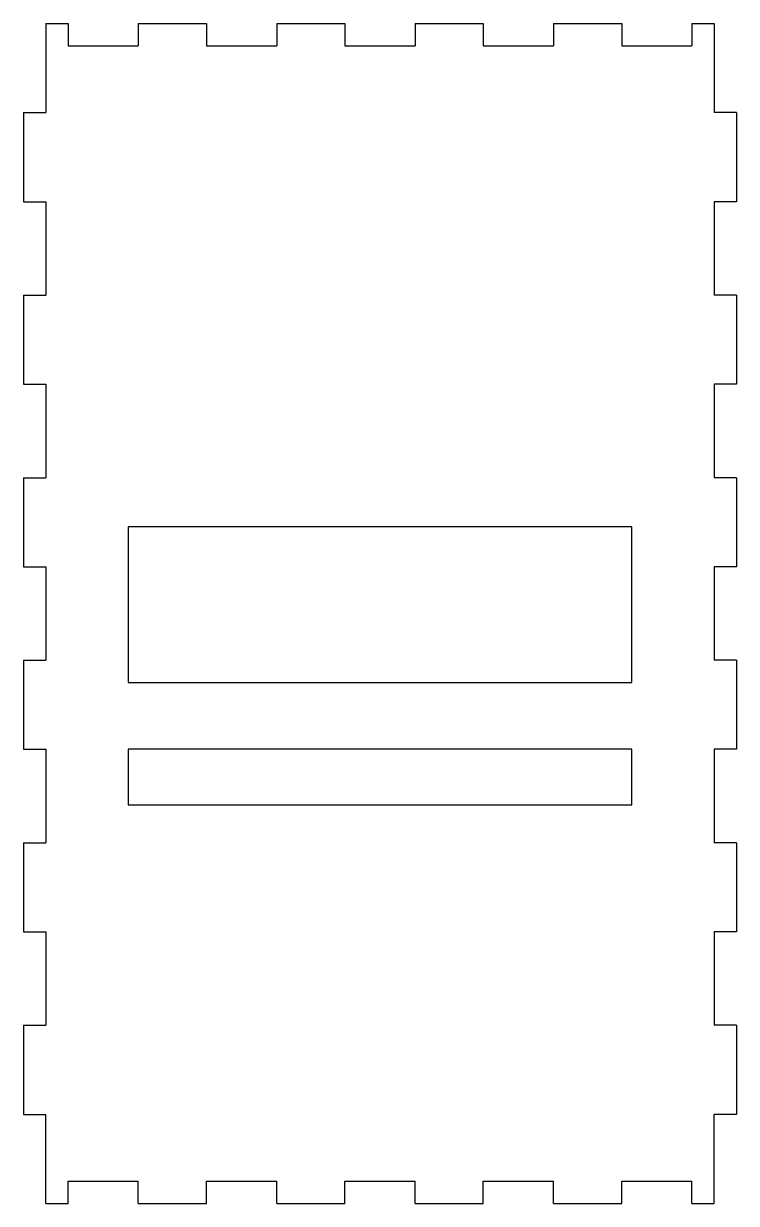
# Model space of a CAD drawing. Header units: millimetres. Extents: x -80 to 80, y -132 to 132.
import ezdxf

# ---------------------------------------------------------------- set-up
doc = ezdxf.new("R2010")
doc.units = ezdxf.units.MM

msp = doc.modelspace()

# ---------------------------------------------------------------- linework, layer by layer
at = {"color": 7, "linetype": 'Continuous', "lineweight": 25}
for p, q in [((-75, 132.5), (-70, 132.5)), ((-75, 132.5), (-75, 112.5)), ((-70, 132.5), (-70, 127.5)), ((-54.25, 132.5), (-38.9375, 132.5)), ((-54.25, 132.5), (-54.25, 127.5)), ((-38.9375, 132.5), (-38.9375, 127.5)), ((-23.1875, 132.5), (-7.875, 132.5)), ((-23.1875, 132.5), (-23.1875, 127.5)), ((-7.875, 132.5), (-7.875, 127.5)), ((7.875, 132.5), (23.1875, 132.5)), ((7.875, 132.5), (7.875, 127.5)), ((23.1875, 132.5), (23.1875, 127.5)), ((38.9375, 132.5), (54.25, 132.5)), ((38.9375, 132.5), (38.9375, 127.5)), ((54.25, 132.5), (54.25, 127.5)), ((70, 132.5), (75, 132.5)), ((70, 132.5), (70, 127.5)), ((75, 132.5), (75, 112.5)), ((-70, 127.5), (-54.25, 127.5)), ((-38.9375, 127.5), (-23.1875, 127.5)), ((-7.875, 127.5), (7.875, 127.5)), ((23.1875, 127.5), (38.9375, 127.5)), ((54.25, 127.5), (70, 127.5)), ((-80, 112.5), (-75, 112.5)), ((-80, 112.5), (-80, 92.5)), ((80, 112.5), (75, 112.5)), ((80, 112.5), (80, 92.5)), ((-80, 92.5), (-75, 92.5)), ((-75, 92.5), (-75, 71.5)), ((75, 92.5), (75, 71.5)), ((80, 92.5), (75, 92.5)), ((-80, 71.5), (-75, 71.5)), ((-80, 71.5), (-80, 51.5)), ((80, 71.5), (75, 71.5)), ((80, 71.5), (80, 51.5)), ((-80, 51.5), (-75, 51.5)), ((-75, 51.5), (-75, 30.5)), ((75, 51.5), (75, 30.5)), ((80, 51.5), (75, 51.5)), ((-80, 30.5), (-75, 30.5)), ((-80, 30.5), (-80, 10.5)), ((80, 30.5), (75, 30.5)), ((80, 30.5), (80, 10.5)), ((-56.5, 19.5), (-56.5, -15.5)), ((56.5, 19.5), (-56.5, 19.5)), ((56.5, -15.5), (56.5, 19.5)), ((-80, 10.5), (-75, 10.5)), ((-75, 10.5), (-75, -10.5)), ((75, 10.5), (75, -10.5)), ((80, 10.5), (75, 10.5)), ((-80, -10.5), (-75, -10.5)), ((-80, -10.5), (-80, -30.5)), ((80, -10.5), (75, -10.5)), ((80, -10.5), (80, -30.5)), ((-56.5, -15.5), (56.5, -15.5)), ((-80, -30.5), (-75, -30.5)), ((-75, -30.5), (-75, -51.5)), ((-56.5, -30.5), (-56.5, -43)), ((56.5, -30.5), (-56.5, -30.5)), ((56.5, -43), (56.5, -30.5)), ((75, -30.5), (75, -51.5)), ((80, -30.5), (75, -30.5)), ((-56.5, -43), (56.5, -43)), ((-80, -51.5), (-75, -51.5)), ((-80, -51.5), (-80, -71.5)), ((80, -51.5), (75, -51.5)), ((80, -51.5), (80, -71.5)), ((-80, -71.5), (-75, -71.5)), ((-75, -71.5), (-75, -92.5)), ((75, -71.5), (75, -92.5)), ((80, -71.5), (75, -71.5)), ((-80, -92.5), (-75, -92.5)), ((-80, -92.5), (-80, -112.5)), ((80, -92.5), (75, -92.5)), ((80, -92.5), (80, -112.5)), ((-80, -112.5), (-75, -112.5)), ((-75, -132.5), (-75, -112.5)), ((75, -132.5), (75, -112.5)), ((80, -112.5), (75, -112.5)), ((-70, -132.5), (-70, -127.5)), ((-70, -127.5), (-54.25, -127.5)), ((-54.25, -132.5), (-54.25, -127.5)), ((-38.9375, -132.5), (-38.9375, -127.5)), ((-38.9375, -127.5), (-23.1875, -127.5)), ((-23.1875, -132.5), (-23.1875, -127.5)), ((-7.875, -132.5), (-7.875, -127.5)), ((-7.875, -127.5), (7.875, -127.5)), ((7.875, -132.5), (7.875, -127.5)), ((23.1875, -132.5), (23.1875, -127.5)), ((23.1875, -127.5), (38.9375, -127.5)), ((38.9375, -132.5), (38.9375, -127.5)), ((54.25, -132.5), (54.25, -127.5)), ((54.25, -127.5), (70, -127.5)), ((70, -132.5), (70, -127.5)), ((-75, -132.5), (-70, -132.5)), ((-54.25, -132.5), (-38.9375, -132.5)), ((-23.1875, -132.5), (-7.875, -132.5)), ((7.875, -132.5), (23.1875, -132.5)), ((38.9375, -132.5), (54.25, -132.5)), ((70, -132.5), (75, -132.5))]:
    msp.add_line(p, q, dxfattribs=at)

doc.saveas('drawing.dxf')
